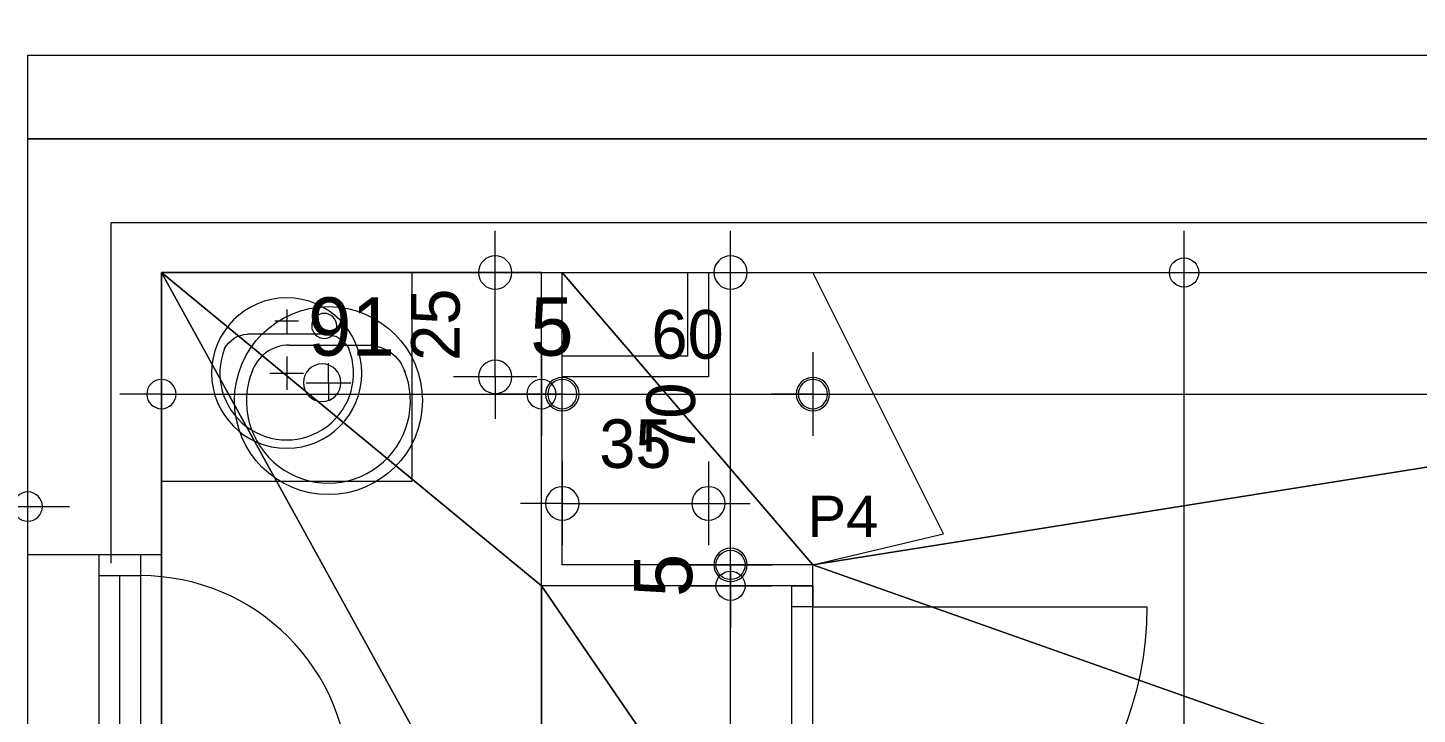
# Model space of a CAD drawing. Header units: metres. Extents: x 1.8 to 61.8, y -53.3 to -11.3.
# Drawn here: x 43.534 to 46.862, y -16.177 to -14.534 of the extents above; entities that cross this region are included whole.
import ezdxf
from ezdxf.enums import TextEntityAlignment as Align
from ezdxf.lldxf.tags import DXFTag

# ---------------------------------------------------------------- set-up
doc = ezdxf.new("R2010")
doc.units = ezdxf.units.M
doc.header["$MEASUREMENT"] = 0
for name, color, linetype in [('Calque commun', 7, 'Continuous'), ('Calque2', 7, 'Continuous'), ('Calque4', 7, 'Continuous'), ('Calque90', 7, 'Continuous'), ('Textes', 7, 'Continuous')]:
    doc.layers.add(name, color=color, linetype=linetype)
doc.styles.add('Arial9', font='arial.ttf', dxfattribs={"height": 0.098961})
doc.styles.add('Century Gothic15', font='GOTHIC.TTF', dxfattribs={"height": 0.139636})
doc.styles.add('Century Gothic21', font='GOTHIC.TTF', dxfattribs={"height": 0.116363})
tags = doc.linetypes.add('HIDDEN2', pattern=[0.1875, 0.125, -0.0625]).pattern_tags.tags
tags[6:7] = [DXFTag(74, 4), DXFTag(75, 0), DXFTag(340, '0'), DXFTag(46, 1.0), DXFTag(50, 0.0), DXFTag(44, 0.0), DXFTag(45, 0.0)]
tags[4:5] = [DXFTag(74, 4), DXFTag(75, 0), DXFTag(340, '0'), DXFTag(46, 1.0), DXFTag(50, 0.0), DXFTag(44, 0.0), DXFTag(45, 0.0)]

# ---------------------------------------------------------------- blocks, each defined once
blk = doc.blocks.new('Block54252')
at = {"layer": 'Calque commun', "color": 7, "linetype": 'Continuous', "lineweight": 18}
blk.add_line((43.5344, -15.7956), (43.5344, -14.7998), dxfattribs=at)
at = {"layer": 'Calque commun', "color": 7, "linetype": 'Continuous', "lineweight": 9}
for p, q in [((43.7344, -15.7956), (43.7344, -14.9998)), ((43.8545, -15.7956), (43.8545, -15.1198))]:
    blk.add_line(p, q, dxfattribs=at)
blk = doc.blocks.new('Block54253')
at = {"layer": 'Calque commun', "color": 7, "linetype": 'Continuous', "lineweight": 18}
blk.add_line((43.5344, -14.7998), (50.1344, -14.7998), dxfattribs=at)
at = {"layer": 'Calque commun', "color": 7, "linetype": 'Continuous', "lineweight": 9}
for p, q in [((43.7344, -14.9998), (49.9344, -14.9998)), ((43.8545, -15.1198), (49.8144, -15.1198))]:
    blk.add_line(p, q, dxfattribs=at)
blk = doc.blocks.new('@PRES_1_$$_1-4')
at = {"layer": 'Calque commun', "color": 5, "linetype": 'Continuous', "lineweight": 9}
for p, q in [((0, 0.32), (0.6, 0.32)), ((0.6, 0.15), (0, 0.15)), ((0.05, 0.05), (0.05, 0.15)), ((0.55, 0.15), (0.55, 0.05)), ((0.05, 0.1), (0.55, 0.1)), ((0.6, 0.05), (0, 0.05)), ((0, 0), (0.6, 0))]:
    blk.add_line(p, q, dxfattribs=at)
blk = doc.blocks.new('@PRES_1_$$_1-5')
at = {"layer": 'Calque commun', "color": 0, "linetype": 'ByBlock', "lineweight": -2}
blk.add_line((0, 0), (0, 0.32), dxfattribs=at)
blk = doc.blocks.new('@PRES_1_$$_1-6')
at = {"layer": 'Calque commun', "color": 0, "linetype": 'ByBlock', "lineweight": -2}
blk.add_line((0, 0), (0, 0.32), dxfattribs=at)
blk = doc.blocks.new('INTER_2D_COMB2')
at = {"layer": 'Calque4', "color": 0, "linetype": 'ByBlock', "lineweight": -2}
blk.add_blockref('@PRES_1_$$_1-4', (0, 0), dxfattribs=at)
at = {"layer": 'Calque4', "color": 7, "linetype": 'Continuous', "lineweight": 9}
blk.add_blockref('@PRES_1_$$_1-5', (0, 0), dxfattribs=at)
at = {"layer": 'Calque4', "color": 7, "linetype": 'Continuous', "lineweight": 9, "extrusion": (0, 0, -1), "xscale": -1, "yscale": -1, "zscale": -1, "rotation": -180}
blk.add_blockref('@PRES_1_$$_1-6', (-0.6, 0), dxfattribs=at)
blk = doc.blocks.new('PLACED_COMB2')
at = {"layer": 'Calque4', "color": 0, "linetype": 'ByBlock', "lineweight": -2}
blk.add_blockref('INTER_2D_COMB2', (0, 0), dxfattribs=at)
blk = doc.blocks.new('new71')
at = {"layer": 'Calque commun', "color": 5, "linetype": 'Continuous', "lineweight": 9}
blk.add_arc((0, 0), 0.5, 0, 359.9994, dxfattribs=at)
blk = doc.blocks.new('new72')
at = {"layer": 'Calque commun', "color": 5, "linetype": 'Continuous', "lineweight": 9}
blk.add_arc((0, 0), 0.5, 0, 359.9994, dxfattribs=at)
blk = doc.blocks.new('DimLine54831')
at = {"layer": 'Calque commun', "color": 5, "linetype": 'Continuous', "lineweight": 9}
for p, q in [((41.3144, -15.7803), (41.3144, -15.5803)), ((43.5344, -15.7803), (43.5344, -15.5803)), ((41.3144, -15.6803), (41.2144, -15.6803)), ((41.3144, -15.6803), (43.5344, -15.6803)), ((43.5344, -15.6803), (43.6344, -15.6803))]:
    blk.add_line(p, q, dxfattribs=at)
at = {"layer": 'Calque commun', "color": 5, "linetype": 'Continuous', "lineweight": 9, "xscale": 0.07000000029802322, "yscale": 0.07000000029802322, "zscale": 0.07000000029802322}
for name, p in [('new71', (41.3144, -15.6803)), ('new72', (43.5344, -15.6803))]:
    blk.add_blockref(name, p, dxfattribs=at)
at = {"layer": 'Calque commun', "color": 5, "linetype": 'Continuous', "lineweight": 9, "style": 'Century Gothic15'}
blk.add_text('222', height=0.13964, dxfattribs=at).set_placement((42.4244, -15.6303), align=Align.BOTTOM_CENTER)
blk = doc.blocks.new('@PRES_1_$$_1-40')
at = {"layer": 'Calque commun', "color": 5, "linetype": 'Continuous', "lineweight": 9}
blk.add_line((0.05, 0.05), (0.05, 0.85), dxfattribs=at)
at = {"layer": 'Calque commun', "color": 5, "linetype": 'Continuous', "lineweight": 9, "extrusion": (0, 0, -1)}
blk.add_arc((-0.05, 0.05), 0.8, 90, 180, dxfattribs=at)
at = {"layer": 'Calque commun', "color": 5, "linetype": 'Continuous', "lineweight": 9}
mesh = blk.add_polyface(dxfattribs=at)
corners = [(0, 0), (0, 0.05), (0.05, 0.05), (0.05, 0)]
mesh.append_faces([[corners[k] for k in face] for face in [(0, 1, 2, 3)]], dxfattribs={"color": 5})
mesh = blk.add_polyface(dxfattribs=at)
corners = [(0.85, 0), (0.85, 0.05), (0.9, 0.05), (0.9, 0)]
mesh.append_faces([[corners[k] for k in face] for face in [(0, 1, 2, 3)]], dxfattribs={"color": 5})
blk = doc.blocks.new('@PRES_1_$$_1-41')
at = {"layer": 'Calque commun', "color": 0, "linetype": 'ByBlock', "lineweight": -2}
blk.add_line((0, 0), (0, 0.05), dxfattribs=at)
blk = doc.blocks.new('@PRES_1_$$_1-42')
at = {"layer": 'Calque commun', "color": 0, "linetype": 'ByBlock', "lineweight": -2}
blk.add_line((0, 0), (0, 0.05), dxfattribs=at)
blk = doc.blocks.new('INTER_2D_COMB14')
at = {"layer": 'Calque commun', "color": 0, "linetype": 'ByBlock', "lineweight": -2}
blk.add_blockref('@PRES_1_$$_1-40', (0, 0), dxfattribs=at)
at = {"layer": 'Calque commun', "color": 15, "linetype": 'Continuous', "lineweight": 18}
blk.add_blockref('@PRES_1_$$_1-41', (0, 0), dxfattribs=at)
at = {"layer": 'Calque commun', "color": 15, "linetype": 'Continuous', "lineweight": 18, "extrusion": (0, 0, -1), "xscale": -1, "yscale": -1, "zscale": -1, "rotation": -180}
blk.add_blockref('@PRES_1_$$_1-42', (-0.9, 0), dxfattribs=at)
blk = doc.blocks.new('PLACED_COMB14')
at = {"layer": 'Calque commun', "color": 0, "linetype": 'ByBlock', "lineweight": -2}
blk.add_blockref('INTER_2D_COMB14', (0, 0), dxfattribs=at)
blk = doc.blocks.new('xmodule1pgniv1-43')
at = {"layer": 'Calque commun', "color": 5, "linetype": 'Continuous', "lineweight": 9}
blk.add_arc((0, 0), 0.5, 0, 359.9994, dxfattribs=at)
blk = doc.blocks.new('xmodule1pgniv1-44')
at = {"layer": 'Calque commun', "color": 5, "linetype": 'Continuous', "lineweight": 9}
blk.add_arc((0, 0), 0.5, 0, 359.9994, dxfattribs=at)
blk = doc.blocks.new('DimLine53774')
at = {"layer": 'Calque commun', "color": 5, "linetype": 'Continuous', "lineweight": 9}
for p, q in [((33.4728, -15.9912), (33.4728, -15.8912)), ((33.3728, -15.9912), (33.5728, -15.9912)), ((33.4728, -18.5913), (33.4728, -15.9912)), ((33.3728, -18.5913), (33.5728, -18.5913)), ((33.4728, -18.5913), (33.4728, -18.6913))]:
    blk.add_line(p, q, dxfattribs=at)
at = {"layer": 'Calque commun', "color": 5, "linetype": 'Continuous', "lineweight": 9, "extrusion": (0, 0, -1), "xscale": 0.07000000029802322, "yscale": 0.07000000029802322, "zscale": 0.07000000029802322, "rotation": 90}
for name, p in [('xmodule1pgniv1-44', (-33.4728, -15.9912)), ('xmodule1pgniv1-43', (-33.4728, -18.5913))]:
    blk.add_blockref(name, p, dxfattribs=at)
at = {"layer": 'Calque commun', "color": 5, "linetype": 'Continuous', "lineweight": 9, "style": 'Century Gothic15'}
blk.add_text('260', height=0.13964, rotation=90, dxfattribs=at).set_placement((33.4228, -17.2912), align=Align.BOTTOM_CENTER)
blk = doc.blocks.new('xmodule1pgniv1-59')
at = {"layer": 'Calque commun', "color": 5, "linetype": 'Continuous', "lineweight": 9}
blk.add_arc((0, 0), 0.5, 0, 359.9994, dxfattribs=at)
blk = doc.blocks.new('xmodule1pgniv1-60')
at = {"layer": 'Calque commun', "color": 5, "linetype": 'Continuous', "lineweight": 9}
blk.add_arc((0, 0), 0.5, 0, 359.9994, dxfattribs=at)
blk = doc.blocks.new('DimLine53854')
at = {"layer": 'Calque commun', "color": 5, "linetype": 'Continuous', "lineweight": 9}
for p, q in [((32.3866, -16.7413), (32.3866, -16.6413)), ((32.2866, -16.7413), (32.4866, -16.7413)), ((32.3866, -17.6412), (32.3866, -16.7413)), ((32.2866, -17.6412), (32.4866, -17.6412)), ((32.3866, -17.6412), (32.3866, -17.7412))]:
    blk.add_line(p, q, dxfattribs=at)
at = {"layer": 'Calque commun', "color": 5, "linetype": 'Continuous', "lineweight": 9, "extrusion": (0, 0, -1), "xscale": 0.07000000029802322, "yscale": 0.07000000029802322, "zscale": 0.07000000029802322, "rotation": 90}
for name, p in [('xmodule1pgniv1-60', (-32.3866, -16.7413)), ('xmodule1pgniv1-59', (-32.3866, -17.6412))]:
    blk.add_blockref(name, p, dxfattribs=at)
at = {"layer": 'Calque commun', "color": 5, "linetype": 'Continuous', "lineweight": 9, "style": 'Century Gothic15'}
blk.add_text('90', height=0.13964, rotation=90, dxfattribs=at).set_placement((32.3366, -17.1913), align=Align.BOTTOM_CENTER)
blk = doc.blocks.new('xmodule1pgniv1-61')
at = {"layer": 'Calque commun', "color": 5, "linetype": 'Continuous', "lineweight": 9}
blk.add_arc((0, 0), 0.5, 0, 359.9994, dxfattribs=at)
blk = doc.blocks.new('xmodule1pgniv1-62')
at = {"layer": 'Calque commun', "color": 5, "linetype": 'Continuous', "lineweight": 9}
blk.add_arc((0, 0), 0.5, 0, 359.9994, dxfattribs=at)
blk = doc.blocks.new('DimLine53862')
at = {"layer": 'Calque commun', "color": 5, "linetype": 'Continuous', "lineweight": 9}
for p, q in [((32.3866, -16.6913), (32.3866, -16.5913)), ((32.2866, -16.6913), (32.4866, -16.6913)), ((32.3866, -16.7413), (32.3866, -16.6913)), ((32.2866, -16.7413), (32.4866, -16.7413)), ((32.3866, -16.7413), (32.3866, -16.8413))]:
    blk.add_line(p, q, dxfattribs=at)
at = {"layer": 'Calque commun', "color": 5, "linetype": 'Continuous', "lineweight": 9, "extrusion": (0, 0, -1), "xscale": 0.07000000029802322, "yscale": 0.07000000029802322, "zscale": 0.07000000029802322, "rotation": 90}
for name, p in [('xmodule1pgniv1-62', (-32.3866, -16.6913)), ('xmodule1pgniv1-61', (-32.3866, -16.7413))]:
    blk.add_blockref(name, p, dxfattribs=at)
at = {"layer": 'Calque commun', "color": 5, "linetype": 'Continuous', "lineweight": 9, "style": 'Century Gothic15'}
blk.add_text('5', height=0.1396, rotation=90, dxfattribs=at).set_placement((32.3366, -16.7163), align=Align.BOTTOM_CENTER)
blk = doc.blocks.new('xmodule1pgniv1-63')
at = {"layer": 'Calque commun', "color": 5, "linetype": 'Continuous', "lineweight": 9}
blk.add_arc((0, 0), 0.5, 0, 359.9994, dxfattribs=at)
blk = doc.blocks.new('xmodule1pgniv1-64')
at = {"layer": 'Calque commun', "color": 5, "linetype": 'Continuous', "lineweight": 9}
blk.add_arc((0, 0), 0.5, 0, 359.9994, dxfattribs=at)
blk = doc.blocks.new('DimLine53870')
at = {"layer": 'Calque commun', "color": 5, "linetype": 'Continuous', "lineweight": 9}
for p, q in [((32.3866, -15.9912), (32.3866, -15.8912)), ((32.2866, -15.9912), (32.4866, -15.9912)), ((32.3866, -16.6913), (32.3866, -15.9912)), ((32.2866, -16.6913), (32.4866, -16.6913)), ((32.3866, -16.6913), (32.3866, -16.7913))]:
    blk.add_line(p, q, dxfattribs=at)
at = {"layer": 'Calque commun', "color": 5, "linetype": 'Continuous', "lineweight": 9, "xscale": 0.07999999821186066, "yscale": 0.07999999821186066, "zscale": 0.07999999821186066, "rotation": 90}
for name, p in [('xmodule1pgniv1-64', (32.3866, -15.9912)), ('xmodule1pgniv1-63', (32.3866, -16.6913))]:
    blk.add_blockref(name, p, dxfattribs=at)
at = {"layer": 'Calque commun', "color": 5, "linetype": 'Continuous', "lineweight": 9, "style": 'Century Gothic21'}
blk.add_text('70', height=0.11636, rotation=90, dxfattribs=at).set_placement((32.3366, -16.3412), align=Align.BOTTOM_CENTER)
blk = doc.blocks.new('xmodule1pgniv1-79')
at = {"layer": 'Calque commun', "color": 5, "linetype": 'Continuous', "lineweight": 9}
blk.add_arc((0, 0), 0.5, 0, 359.9994, dxfattribs=at)
blk = doc.blocks.new('DimLine53934')
at = {"layer": 'Calque commun', "color": 5, "linetype": 'Continuous', "lineweight": 9}
for p, q in [((32.5838, -16.1823), (32.5838, -16.3823)), ((32.5838, -16.2823), (32.4838, -16.2823)), ((32.5838, -16.2823), (36.9837, -16.2823))]:
    blk.add_line(p, q, dxfattribs=at)
at = {"layer": 'Calque commun', "color": 5, "linetype": 'Continuous', "lineweight": 9, "xscale": 0.07000000029802322, "yscale": 0.07000000029802322, "zscale": 0.07000000029802322}
blk.add_blockref('xmodule1pgniv1-79', (32.5838, -16.2823), dxfattribs=at)
blk = doc.blocks.new('xmodule1pgniv1-81')
at = {"layer": 'Calque commun', "color": 5, "linetype": 'Continuous', "lineweight": 9}
blk.add_arc((0, 0), 0.5, 0, 359.9994, dxfattribs=at)
blk = doc.blocks.new('xmodule1pgniv1-82')
at = {"layer": 'Calque commun', "color": 5, "linetype": 'Continuous', "lineweight": 9}
blk.add_arc((0, 0), 0.5, 0, 359.9994, dxfattribs=at)
blk = doc.blocks.new('DimLine53942')
at = {"layer": 'Calque commun', "color": 5, "linetype": 'Continuous', "lineweight": 9}
for p, q in [((31.9838, -16.3823), (31.9838, -16.1823)), ((32.5838, -16.1823), (32.5838, -16.3823)), ((31.9838, -16.2823), (31.8838, -16.2823)), ((31.9838, -16.2823), (32.5838, -16.2823)), ((32.5838, -16.2823), (32.6838, -16.2823))]:
    blk.add_line(p, q, dxfattribs=at)
at = {"layer": 'Calque commun', "color": 5, "linetype": 'Continuous', "lineweight": 9, "xscale": 0.07999999821186066, "yscale": 0.07999999821186066, "zscale": 0.07999999821186066}
for name, p in [('xmodule1pgniv1-81', (31.9838, -16.2823)), ('xmodule1pgniv1-82', (32.5838, -16.2823))]:
    blk.add_blockref(name, p, dxfattribs=at)
at = {"layer": 'Calque commun', "color": 5, "linetype": 'Continuous', "lineweight": 9, "style": 'Century Gothic21'}
blk.add_text('60', height=0.11636, dxfattribs=at).set_placement((32.2838, -16.2323), align=Align.BOTTOM_CENTER)
blk = doc.blocks.new('xmodule1pgniv1-83')
at = {"layer": 'Calque commun', "color": 5, "linetype": 'Continuous', "lineweight": 9}
blk.add_arc((0, 0), 0.5, 0, 359.9994, dxfattribs=at)
blk = doc.blocks.new('xmodule1pgniv1-84')
at = {"layer": 'Calque commun', "color": 5, "linetype": 'Continuous', "lineweight": 9}
blk.add_arc((0, 0), 0.5, 0, 359.9994, dxfattribs=at)
blk = doc.blocks.new('DimLine53950')
at = {"layer": 'Calque commun', "color": 5, "linetype": 'Continuous', "lineweight": 9}
for p, q in [((31.9338, -16.1823), (31.9338, -16.3823)), ((31.9838, -16.3823), (31.9838, -16.1823)), ((31.9338, -16.2823), (31.8338, -16.2823)), ((31.9338, -16.2823), (31.9838, -16.2823)), ((31.9838, -16.2823), (32.0838, -16.2823))]:
    blk.add_line(p, q, dxfattribs=at)
at = {"layer": 'Calque commun', "color": 5, "linetype": 'Continuous', "lineweight": 9, "xscale": 0.07000000029802322, "yscale": 0.07000000029802322, "zscale": 0.07000000029802322}
for name, p in [('xmodule1pgniv1-83', (31.9338, -16.2823)), ('xmodule1pgniv1-84', (31.9838, -16.2823))]:
    blk.add_blockref(name, p, dxfattribs=at)
at = {"layer": 'Calque commun', "color": 5, "linetype": 'Continuous', "lineweight": 9, "style": 'Century Gothic15'}
blk.add_text('5', height=0.1396, dxfattribs=at).set_placement((31.9588, -16.2323), align=Align.BOTTOM_CENTER)
blk = doc.blocks.new('xmodule1pgniv1-85')
at = {"layer": 'Calque commun', "color": 5, "linetype": 'Continuous', "lineweight": 9}
blk.add_arc((0, 0), 0.5, 0, 359.9994, dxfattribs=at)
blk = doc.blocks.new('xmodule1pgniv1-86')
at = {"layer": 'Calque commun', "color": 5, "linetype": 'Continuous', "lineweight": 9}
blk.add_arc((0, 0), 0.5, 0, 359.9994, dxfattribs=at)
blk = doc.blocks.new('DimLine53958')
at = {"layer": 'Calque commun', "color": 5, "linetype": 'Continuous', "lineweight": 9}
for p, q in [((31.0238, -16.1823), (31.0238, -16.3823)), ((31.9338, -16.1823), (31.9338, -16.3823)), ((31.0238, -16.2823), (30.9238, -16.2823)), ((31.0238, -16.2823), (31.9338, -16.2823)), ((31.9338, -16.2823), (32.0338, -16.2823))]:
    blk.add_line(p, q, dxfattribs=at)
at = {"layer": 'Calque commun', "color": 5, "linetype": 'Continuous', "lineweight": 9, "xscale": 0.07000000029802322, "yscale": 0.07000000029802322, "zscale": 0.07000000029802322}
for name, p in [('xmodule1pgniv1-85', (31.0238, -16.2823)), ('xmodule1pgniv1-86', (31.9338, -16.2823))]:
    blk.add_blockref(name, p, dxfattribs=at)
at = {"layer": 'Calque commun', "color": 5, "linetype": 'Continuous', "lineweight": 9, "style": 'Century Gothic15'}
blk.add_text('91', height=0.13964, dxfattribs=at).set_placement((31.4788, -16.2323), align=Align.BOTTOM_CENTER)
blk = doc.blocks.new('vasque1')
at = {"layer": 'Calque2', "color": 6, "linetype": 'Continuous', "lineweight": 9}
for p, q in [((-0.094, -0.092), (0.094, -0.092)), ((0, -0.182), (0, -0.135)), ((-0.0533, -0.182), (0.0533, -0.182)), ((0, -0.182), (0, -0.224))]:
    blk.add_line(p, q, dxfattribs=at)
at = {"layer": 'Calque2', "color": 6, "linetype": 'Continuous', "lineweight": 9, "flags": 128}
for points in [[(0, -0.45, -1), (0, 0)], [(0, 0, -1), (0, -0.45)], [(0.02, -0.046, 1), (-0.04, -0.046, 1), (0.02, -0.046)], [(-0.094, -0.092, 0.324927), (-0.1834, -0.157)], [(0.094, -0.092, -0.324927), (0.1834, -0.157)], [(-0.1814, -0.1514, 1.494518), (0.1814, -0.1514)], [(0.03, -0.182, 1), (-0.06, -0.182, 1), (0.03, -0.182)]]:
    blk.add_lwpolyline(points, format="xyb", dxfattribs=at)
blk = doc.blocks.new('vasqu450')
at = {"layer": 'Calque commun', "color": 6, "linetype": 'Continuous', "lineweight": 9}
blk.add_line((0.1207, 0.1168), (-0.1173, 0.117), dxfattribs=at)
for radius, start, end in [(0.225, 360, 359.9994), (0.2, 158.4, 21.6)]:
    blk.add_arc((0, 0), radius, start, end, dxfattribs=at)
at = {"layer": 'Calque commun', "color": 6, "linetype": 'Continuous', "lineweight": 9, "extrusion": (0, 0, -1)}
for centre, start, end in [((0.112, 0.0327), 28.9734, 86.4066), ((-0.112, 0.0327), 93.5934, 151.0266)]:
    blk.add_arc(centre, 0.0845, start, end, dxfattribs=at)
at = {"layer": 'Calque90', "color": 6, "linetype": 'Continuous', "lineweight": 9}
for p, q in [((0, 0.19), (0, 0.12)), ((0.035, 0.155), (-0.035, 0.155)), ((0, 0.05), (0, -0.05)), ((-0.05, 0), (0.05, 0))]:
    blk.add_line(p, q, dxfattribs=at)
blk = doc.blocks.new('meuble vasque 60x50')
at = {"layer": 'Calque commun', "color": 0, "linetype": 'ByBlock', "lineweight": -2, "xscale": 0.800000011920929, "yscale": 0.800000011920929, "zscale": 0.800000011920929}
blk.add_blockref('vasqu450', (0.2994, -0.241), dxfattribs=at)
at = {"layer": 'Calque commun', "color": 0, "linetype": 'ByBlock', "lineweight": -2}
blk.add_blockref('vasque1', (0.3994, -0.0819), dxfattribs=at)
at = {"layer": 'Calque commun', "color": 6, "linetype": 'Continuous', "lineweight": 9}
mesh = blk.add_polyface(dxfattribs=at)
corners = [(-0.0006, -0.0002), (0.5994, -0.0002), (0.5994, -0.5002), (-0.0006, -0.5002)]
mesh.append_faces([[corners[k] for k in face] for face in [(0, 1, 2, 3)]], dxfattribs={"color": 6})
blk = doc.blocks.new('xmodule1pgniv1-117')
at = {"layer": 'Calque commun', "color": 5, "linetype": 'Continuous', "lineweight": 9}
blk.add_arc((0, 0), 0.5, 0, 359.9994, dxfattribs=at)
blk = doc.blocks.new('xmodule1pgniv1-118')
at = {"layer": 'Calque commun', "color": 5, "linetype": 'Continuous', "lineweight": 9}
blk.add_arc((0, 0), 0.5, 0, 359.9994, dxfattribs=at)
blk = doc.blocks.new('DimLine60898')
at = {"layer": 'Calque commun', "color": 5, "linetype": 'Continuous', "lineweight": 9}
for p, q in [((31.823, -15.9912), (31.823, -15.8912)), ((31.923, -15.9912), (31.723, -15.9912)), ((31.823, -16.2412), (31.823, -15.9912)), ((31.923, -16.2412), (31.723, -16.2412)), ((31.823, -16.2412), (31.823, -16.3412))]:
    blk.add_line(p, q, dxfattribs=at)
at = {"layer": 'Calque commun', "color": 5, "linetype": 'Continuous', "lineweight": 9, "xscale": 0.07999999821186066, "yscale": 0.07999999821186066, "zscale": 0.07999999821186066, "rotation": 90}
for name, p in [('xmodule1pgniv1-118', (31.823, -15.9912)), ('xmodule1pgniv1-117', (31.823, -16.2412))]:
    blk.add_blockref(name, p, dxfattribs=at)
at = {"layer": 'Calque commun', "color": 5, "linetype": 'Continuous', "lineweight": 9, "style": 'Century Gothic21'}
blk.add_text('25', height=0.11636, rotation=90, dxfattribs=at).set_placement((31.773, -16.1162), align=Align.BOTTOM_CENTER)
blk = doc.blocks.new('xmodule1pgniv1-119')
at = {"layer": 'Calque commun', "color": 5, "linetype": 'Continuous', "lineweight": 9}
blk.add_arc((0, 0), 0.5, 0, 359.9994, dxfattribs=at)
blk = doc.blocks.new('xmodule1pgniv1-120')
at = {"layer": 'Calque commun', "color": 5, "linetype": 'Continuous', "lineweight": 9}
blk.add_arc((0, 0), 0.5, 0, 359.9994, dxfattribs=at)
blk = doc.blocks.new('DimLine60906-2')
at = {"layer": 'Calque commun', "color": 5, "linetype": 'Continuous', "lineweight": 9}
for p, q in [((31.9838, -16.444), (31.9838, -16.644)), ((32.3338, -16.444), (32.3338, -16.644)), ((31.9838, -16.544), (31.8838, -16.544)), ((31.9838, -16.544), (32.3338, -16.544)), ((32.3338, -16.544), (32.4338, -16.544))]:
    blk.add_line(p, q, dxfattribs=at)
at = {"layer": 'Calque commun', "color": 5, "linetype": 'Continuous', "lineweight": 9, "xscale": 0.07999999821186066, "yscale": 0.07999999821186066, "zscale": 0.07999999821186066}
for name, p in [('xmodule1pgniv1-119', (31.9838, -16.544)), ('xmodule1pgniv1-120', (32.3338, -16.544))]:
    blk.add_blockref(name, p, dxfattribs=at)
at = {"layer": 'Calque commun', "color": 5, "linetype": 'Continuous', "lineweight": 9, "style": 'Century Gothic21'}
blk.add_text('35', height=0.11636, dxfattribs=at).set_placement((32.1588, -16.494), align=Align.BOTTOM_CENTER)
blk = doc.blocks.new('xmodule1pgniv1-125')
at = {"layer": 'Calque commun', "color": 15, "linetype": 'Continuous', "lineweight": 18}
for p, q in [((31.9338, -16.7413), (31.9338, -15.9912)), ((31.9338, -15.9912), (31.9838, -15.9912)), ((31.9838, -16.1412), (31.9838, -15.9912)), ((32.2838, -15.9912), (32.2838, -16.1912)), ((32.2838, -15.9912), (32.3338, -15.9912)), ((32.3338, -15.9912), (32.3338, -16.2412)), ((31.9838, -16.6913), (31.9838, -16.1912)), ((32.2838, -16.1912), (31.9838, -16.1912)), ((32.3338, -16.2412), (31.9838, -16.2412)), ((32.5838, -16.6913), (31.9838, -16.6913)), ((32.5838, -16.7413), (32.5838, -16.6913)), ((32.5838, -16.7413), (31.9338, -16.7413)), ((32.5838, -16.7413), (32.5338, -16.7413)), ((32.5338, -16.7413), (32.5338, -16.7413)), ((32.5838, -16.7413), (32.5838, -16.7413))]:
    blk.add_line(p, q, dxfattribs=at)
at = {"layer": 'Calque commun', "color": 7, "linetype": 'Continuous', "lineweight": 9}
for p, q in [((32.8969, -16.6171), (32.5838, -15.9912)), ((32.5838, -16.6913), (32.8969, -16.6171))]:
    blk.add_line(p, q, dxfattribs=at)
at = {"layer": 'Calque commun', "color": 5, "linetype": 'Continuous', "lineweight": 9}
for name in ['DimLine60898', 'DimLine53870', 'DimLine53774', 'DimLine53958', 'DimLine53950', 'DimLine53934', 'DimLine53942', 'DimLine60906-2', 'DimLine53862', 'DimLine53854']:
    blk.add_blockref(name, (0, 0), dxfattribs=at)
at = {"layer": 'Calque commun', "color": 0, "linetype": 'ByBlock', "lineweight": -2, "xscale": -1, "yscale": -1, "zscale": -1, "rotation": -180}
blk.add_blockref('meuble vasque 60x50', (31.0243, -15.9911), dxfattribs=at)
at = {"layer": 'Calque commun', "color": 0, "linetype": 'ByBlock', "lineweight": -2, "rotation": -90}
blk.add_blockref('PLACED_COMB14', (32.5338, -16.7413), dxfattribs=at)
at = {"layer": 'Textes', "color": 5, "linetype": 'ByBlock', "lineweight": -2, "style": 'Arial9'}
blk.add_text('P4', height=0.09896, dxfattribs=at).set_placement((32.7403, -16.6542), align=Align.BOTTOM_RIGHT)
at = {"layer": 'Calque commun', "color": 9, "linetype": 'Continuous', "lineweight": 9}
mesh = blk.add_polyface(dxfattribs=at)
corners = [(31.9338, -17.6412), (32.5338, -17.6412), (32.5338, -17.6163), (31.9338, -16.7413), (31.0238, -15.9912), (31.9338, -18.5913), (31.0238, -18.5913), (31.9338, -15.9912), (32.5338, -16.7413)]
mesh.append_faces([[corners[k] for k in face] for face in [(3, 4, 0), (3, 0, 2)]], dxfattribs={"vtx0": -1, "vtx1": -1, "vtx2": -1, "color": 9})
mesh.append_faces([[corners[k] for k in face] for face in [(0, 4, 6)]], dxfattribs={"vtx0": -1, "vtx2": -1, "color": 9})
mesh.append_faces([[corners[k] for k in face] for face in [(5, 0, 6), (8, 3, 2)]], dxfattribs={"vtx1": -1, "color": 9})
mesh.append_faces([[corners[k] for k in face] for face in [(0, 1, 2), (3, 7, 4)]], dxfattribs={"vtx2": -1, "color": 9})
mesh = blk.add_polyface(dxfattribs=at)
corners = [(32.5838, -17.6913), (36.6836, -18.14), (36.6836, -18.5907), (36.9837, -15.9912), (36.9838, -18.1413), (32.5838, -16.6913), (31.9838, -16.6913), (31.9838, -15.9912), (31.9838, -18.5913), (31.9838, -17.6913)]
mesh.append_faces([[corners[k] for k in face] for face in [(1, 3, 4)]], dxfattribs={"vtx0": -1, "color": 9})
mesh.append_faces([[corners[k] for k in face] for face in [(1, 5, 3)]], dxfattribs={"vtx0": -1, "vtx1": -1, "vtx2": -1, "color": 9})
mesh.append_faces([[corners[k] for k in face] for face in [(0, 1, 2), (0, 2, 8)]], dxfattribs={"vtx0": -1, "vtx2": -1, "color": 9})
mesh.append_faces([[corners[k] for k in face] for face in [(6, 7, 5), (9, 0, 8)]], dxfattribs={"vtx1": -1, "color": 9})
mesh.append_faces([[corners[k] for k in face] for face in [(0, 5, 1), (7, 3, 5)]], dxfattribs={"vtx1": -1, "vtx2": -1, "color": 9})

msp = doc.modelspace()

# ---------------------------------------------------------------- linework, layer by layer
at = {"layer": 'Calque commun', "color": 12, "linetype": 'Continuous', "lineweight": 18}
for p, q in [((43.7344, -15.8156), (43.7344, -14.9998)), ((43.7344, -14.9998), (49.9344, -14.9998)), ((43.7353, -15.7956), (43.5344, -15.7956))]:
    msp.add_line(p, q, dxfattribs=at)
at = {"layer": 'Calque commun', "color": 7, "linetype": 'HIDDEN2', "lineweight": 9}
msp.add_arc((43.8044, -16.3456), 0.5, 360, 90, dxfattribs=at)

# ---------------------------------------------------------------- block references
at = {"layer": 'Calque commun', "color": 0, "linetype": 'ByBlock', "lineweight": -2}
for name, p in [('Block54252', (0, 0)), ('Block54253', (0, 0)), ('xmodule1pgniv1-125', (12.8307, 0.8714))]:
    msp.add_blockref(name, p, dxfattribs=at)
at = {"layer": 'Calque commun', "color": 5, "linetype": 'Continuous', "lineweight": 9}
msp.add_blockref('DimLine54831', (0, 0), dxfattribs=at)
at = {"layer": 'Calque commun', "color": 0, "linetype": 'ByBlock', "lineweight": -2, "rotation": 90}
msp.add_blockref('PLACED_COMB2', (43.8545, -16.3956), dxfattribs=at)

# ---------------------------------------------------------------- meshes
at = {"layer": 'Calque commun', "color": 7, "linetype": 'Continuous', "lineweight": 9}
mesh = msp.add_polyface(dxfattribs=at)
corners = [(61.7636, -11.3086), (1.7636, -11.3086), (1.7636, -53.3086), (61.7636, -53.3086)]
mesh.append_faces([[corners[k] for k in face] for face in [(0, 1, 2, 3)]], dxfattribs={"color": 7})
at = {"layer": 'Calque commun', "color": 16, "linetype": 'HIDDEN2', "lineweight": 9}
mesh = msp.add_polyface(dxfattribs=at)
corners = [(50.1344, -14.7998), (43.5344, -14.7998), (43.5344, -14.5998), (50.1344, -14.5998)]
mesh.append_faces([[corners[k] for k in face] for face in [(0, 1, 2, 3)]], dxfattribs={"color": 16})

doc.saveas('drawing.dxf')
